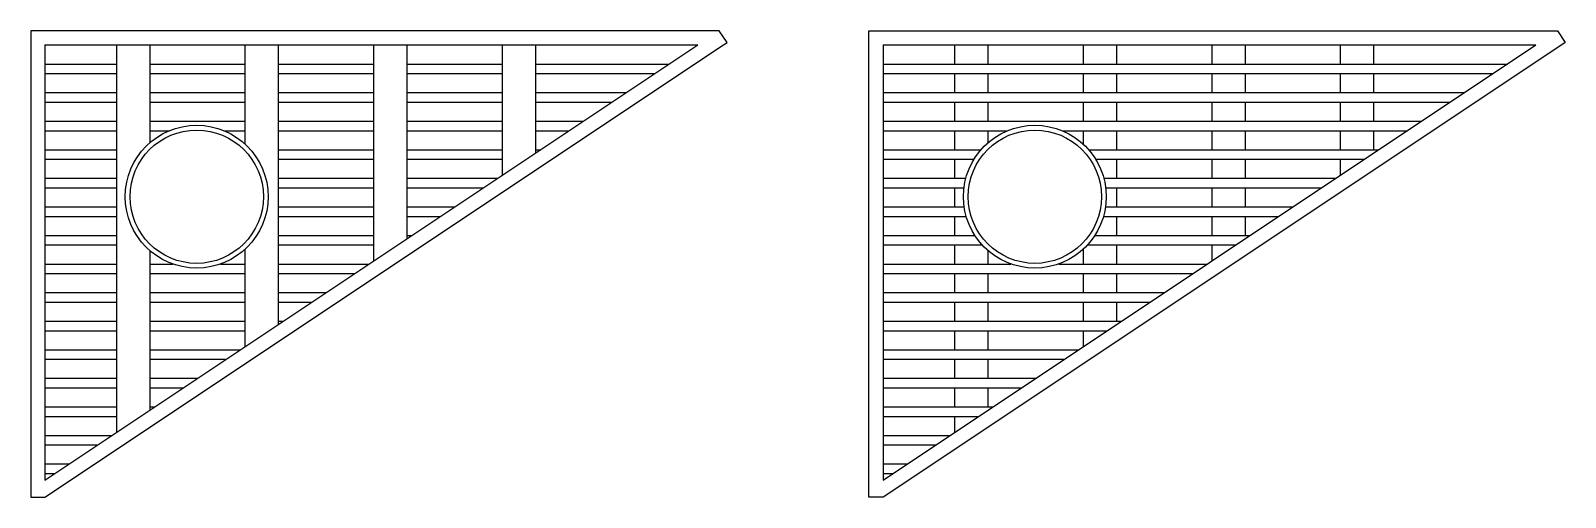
# Model space of a CAD drawing. Header units: millimetres. Extents: x 3447 to 35673, y 3598 to 13398.
import ezdxf

# ---------------------------------------------------------------- set-up
doc = ezdxf.new("R2010")
doc.units = ezdxf.units.MM
for name, color, linetype in [('margini', 253, 'Continuous'), ('scanduri late', 25, 'Continuous'), ('scanduri subtiri', 23, 'Continuous')]:
    doc.layers.add(name, color=color, linetype=linetype)

msp = doc.modelspace()

# ---------------------------------------------------------------- linework, layer by layer
for p, q in [((3747, 12498), (3747, 12498)), ((21347, 12498), (21347, 12498))]:
    msp.add_line(p, q)
at = {"layer": 'margini'}
for p, q in [((3747, 13098), (17456, 13098)), ((3747, 3959), (17456, 13098)), ((3747, 13098), (3747, 3959)), ((21347, 13098), (35056, 13098)), ((21347, 13098), (21347, 3959)), ((21347, 3959), (35056, 13098))]:
    msp.add_line(p, q, dxfattribs=at)
for points in [[(18072, 13149), (17906, 13398), (3447, 13398), (3447, 3759), (3447, 3598), (3747, 3598), (17997, 13098)], [(21047, 3598), (21047, 3759), (21047, 13398), (35506, 13398), (35673, 13149), (35597, 13098), (21347, 3598)]]:
    msp.add_lwpolyline(points, close=True, dxfattribs=at)
for centre, radius in [((6933, 9912), 1500), ((6933, 9912), 1400), ((24533, 9912), 1500), ((24533, 9912), 1400)]:
    msp.add_circle(centre, radius, dxfattribs=at)
at = {"layer": 'scanduri late'}
for p, q in [((5247, 13098), (5247, 4959)), ((5947, 13098), (5947, 11042)), ((7947, 13098), (7947, 11018)), ((8647, 13098), (8647, 7225)), ((10647, 13098), (10647, 8559)), ((11347, 13098), (11347, 9025)), ((13347, 13098), (13347, 10359)), ((14047, 13098), (14047, 10825)), ((22847, 13098), (22847, 12698)), ((23547, 13098), (23547, 12698)), ((25547, 13098), (25547, 12698)), ((26247, 13098), (26247, 12698)), ((28247, 13098), (28247, 12698)), ((28947, 13098), (28947, 12698)), ((30947, 13098), (30947, 12698)), ((31647, 13098), (31647, 12698)), ((22847, 12498), (22847, 12098)), ((23547, 12498), (23547, 12098)), ((25547, 12498), (25547, 12098)), ((26247, 12498), (26247, 12098)), ((28247, 12498), (28247, 12098)), ((28947, 12498), (28947, 12098)), ((30947, 12498), (30947, 12098)), ((31647, 12498), (31647, 12098)), ((22847, 11898), (22847, 11498)), ((23547, 11898), (23547, 11498)), ((25547, 11898), (25547, 11498)), ((26247, 11898), (26247, 11498)), ((28247, 11898), (28247, 11498)), ((28947, 11898), (28947, 11498)), ((30947, 11898), (30947, 11498)), ((31647, 11898), (31647, 11498)), ((22847, 11298), (22847, 10898)), ((23547, 11298), (23547, 11042)), ((25547, 11298), (25547, 11018)), ((26247, 11298), (26247, 10898)), ((28247, 11298), (28247, 10898)), ((28947, 11298), (28947, 10898)), ((30947, 11298), (30947, 10898)), ((31647, 11298), (31647, 10898)), ((22847, 10698), (22847, 10298)), ((26247, 10698), (26247, 10298)), ((28247, 10698), (28247, 10298)), ((28947, 10698), (28947, 10298)), ((30947, 10698), (30947, 10359)), ((22847, 10098), (22847, 9698)), ((26247, 10098), (26247, 9698)), ((28247, 10098), (28247, 9698)), ((28947, 10098), (28947, 9698)), ((22847, 9498), (22847, 9098)), ((26247, 9498), (26247, 9098)), ((28247, 9498), (28247, 9098)), ((28947, 9498), (28947, 9098)), ((5947, 8782), (5947, 5425)), ((7947, 8807), (7947, 6759)), ((22847, 8898), (22847, 8498)), ((23547, 8782), (23547, 8498)), ((25547, 8807), (25547, 8498)), ((26247, 8898), (26247, 8498)), ((28247, 8898), (28247, 8559)), ((22847, 8298), (22847, 7898)), ((23547, 8298), (23547, 7898)), ((25547, 8298), (25547, 7898)), ((26247, 8298), (26247, 7898)), ((22847, 7698), (22847, 7298)), ((23547, 7698), (23547, 7298)), ((25547, 7698), (25547, 7298)), ((26247, 7698), (26247, 7298)), ((22847, 7098), (22847, 6698)), ((23547, 7098), (23547, 6698)), ((25547, 7098), (25547, 6759)), ((22847, 6498), (22847, 6098)), ((23547, 6498), (23547, 6098)), ((22847, 5898), (22847, 5498)), ((23547, 5898), (23547, 5498)), ((22847, 5298), (22847, 4959))]:
    msp.add_line(p, q, dxfattribs=at)
at = {"layer": 'scanduri subtiri'}
for p, q in [((3747, 12698), (5247, 12698)), ((5947, 12698), (7947, 12698)), ((8647, 12698), (10647, 12698)), ((11347, 12698), (13347, 12698)), ((14047, 12698), (16856, 12698)), ((21347, 12698), (34456, 12698)), ((3747, 12498), (5247, 12498)), ((5947, 12498), (7947, 12498)), ((8647, 12498), (10647, 12498)), ((11347, 12498), (13347, 12498)), ((14047, 12498), (16556, 12498)), ((21347, 12498), (34156, 12498)), ((3747, 12098), (5247, 12098)), ((5947, 12098), (7947, 12098)), ((8647, 12098), (10647, 12098)), ((11347, 12098), (13347, 12098)), ((14047, 12098), (15956, 12098)), ((21347, 12098), (33556, 12098)), ((3747, 11898), (5247, 11898)), ((5947, 11898), (7947, 11898)), ((8647, 11898), (10647, 11898)), ((11347, 11898), (13347, 11898)), ((14047, 11898), (15656, 11898)), ((21347, 11898), (33256, 11898)), ((3747, 11498), (5247, 11498)), ((3747, 11298), (5247, 11298)), ((3757, 11498), (5247, 11498)), ((5947, 11498), (7947, 11498)), ((5947, 11298), (6360, 11298)), ((7506, 11298), (7947, 11298)), ((8647, 11498), (10647, 11498)), ((8647, 11498), (10647, 11498)), ((8647, 11298), (10647, 11298)), ((11347, 11498), (13347, 11498)), ((11347, 11498), (13347, 11498)), ((11347, 11298), (13347, 11298)), ((14047, 11498), (15056, 11498)), ((14047, 11498), (15056, 11498)), ((14047, 11298), (14756, 11298)), ((21347, 11498), (32656, 11498)), ((21347, 11298), (23960, 11298)), ((21357, 11498), (32657, 11498)), ((25107, 11298), (32356, 11298)), ((3747, 10898), (5247, 10898)), ((3747, 10698), (5247, 10698)), ((8647, 10898), (10647, 10898)), ((8647, 10698), (10647, 10698)), ((11347, 10898), (13347, 10898)), ((11347, 10698), (13347, 10698)), ((14047, 10898), (14156, 10898)), ((21347, 10898), (23403, 10898)), ((21347, 10698), (23256, 10698)), ((25664, 10898), (31756, 10898)), ((25811, 10698), (31456, 10698)), ((3747, 10298), (5247, 10298)), ((3747, 10298), (5247, 10298)), ((3747, 10098), (5247, 10098)), ((3747, 10098), (5247, 10098)), ((8647, 10298), (10647, 10298)), ((8647, 10298), (10647, 10298)), ((8647, 10098), (10647, 10098)), ((8647, 10098), (10647, 10098)), ((11347, 10298), (13256, 10298)), ((11347, 10298), (13256, 10298)), ((11347, 10098), (12956, 10098)), ((11347, 10098), (12956, 10098)), ((21347, 10298), (23084, 10298)), ((21347, 10298), (23084, 10298)), ((21347, 10098), (23045, 10098)), ((21347, 10098), (23045, 10098)), ((25983, 10298), (30856, 10298)), ((25983, 10298), (30856, 10298)), ((26022, 10098), (30556, 10098)), ((26022, 10098), (30556, 10098)), ((3747, 9698), (5247, 9698)), ((3747, 9698), (5247, 9698)), ((8647, 9698), (10647, 9698)), ((8647, 9698), (10647, 9698)), ((11347, 9698), (12356, 9698)), ((11347, 9698), (12356, 9698)), ((21347, 9698), (23049, 9698)), ((21347, 9698), (23049, 9698)), ((26018, 9698), (29956, 9698)), ((26018, 9698), (29956, 9698)), ((3747, 9498), (5247, 9498)), ((3747, 9498), (5247, 9498)), ((8647, 9498), (10647, 9498)), ((8647, 9498), (10647, 9498)), ((11347, 9498), (12056, 9498)), ((11347, 9498), (12056, 9498)), ((21347, 9498), (23091, 9498)), ((21347, 9498), (23091, 9498)), ((25975, 9498), (29656, 9498)), ((25975, 9498), (29656, 9498)), ((3747, 9098), (5247, 9098)), ((8647, 9098), (10647, 9098)), ((11347, 9098), (11456, 9098)), ((21347, 9098), (23273, 9098)), ((25793, 9098), (29056, 9098)), ((3747, 8898), (5247, 8898)), ((8647, 8898), (10647, 8898)), ((21347, 8898), (23428, 8898)), ((25639, 8898), (28756, 8898)), ((3747, 8498), (5247, 8498)), ((5947, 8498), (6432, 8498)), ((7434, 8498), (7947, 8498)), ((8647, 8498), (10556, 8498)), ((21347, 8498), (24032, 8498)), ((25034, 8498), (28156, 8498)), ((3747, 8298), (5247, 8298)), ((5947, 8298), (7947, 8298)), ((8647, 8298), (10256, 8298)), ((21347, 8298), (27856, 8298)), ((3747, 7898), (5247, 7898)), ((5947, 7898), (7947, 7898)), ((8647, 7898), (9656, 7898)), ((21347, 7898), (27256, 7898)), ((3747, 7698), (5247, 7698)), ((5947, 7698), (7947, 7698)), ((8647, 7698), (9356, 7698)), ((21347, 7698), (26956, 7698)), ((3747, 7298), (5247, 7298)), ((3747, 7098), (5247, 7098)), ((5947, 7298), (7947, 7298)), ((5947, 7098), (7947, 7098)), ((8647, 7298), (8756, 7298)), ((21347, 7298), (26356, 7298)), ((21347, 7098), (26056, 7098)), ((3747, 6698), (5247, 6698)), ((3747, 6498), (5247, 6498)), ((5947, 6698), (7856, 6698)), ((5947, 6498), (7556, 6498)), ((21347, 6698), (25456, 6698)), ((21347, 6498), (25156, 6498)), ((3747, 6098), (5247, 6098)), ((3747, 5898), (5247, 5898)), ((5947, 6098), (6956, 6098)), ((5947, 5898), (6656, 5898)), ((21347, 6098), (24556, 6098)), ((21347, 5898), (24256, 5898)), ((3747, 5498), (5247, 5498)), ((5947, 5498), (6056, 5498)), ((21347, 5498), (23656, 5498)), ((3747, 5298), (5247, 5298)), ((21347, 5298), (23356, 5298)), ((3747, 4898), (5156, 4898)), ((21347, 4898), (22756, 4898)), ((3747, 4698), (4856, 4698)), ((21347, 4698), (22456, 4698)), ((3747, 4298), (4256, 4298)), ((21347, 4298), (21856, 4298)), ((3747, 4098), (3956, 4098)), ((21347, 4098), (21556, 4098))]:
    msp.add_line(p, q, dxfattribs=at)

doc.saveas('drawing.dxf')
